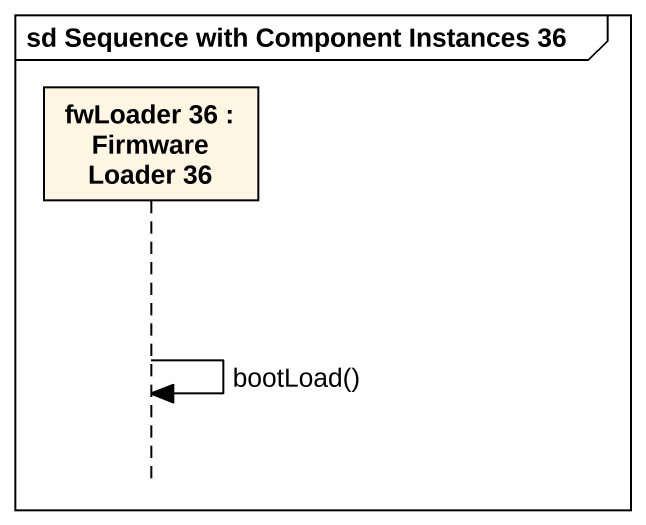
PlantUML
@startuml
mainframe sd Sequence with Component Instances 36
hide footbox
participant "fwLoader 36 : Firmware Loader 36" as fwLoader_36

fwLoader_36 -> fwLoader_36 : bootLoad()
@enduml
